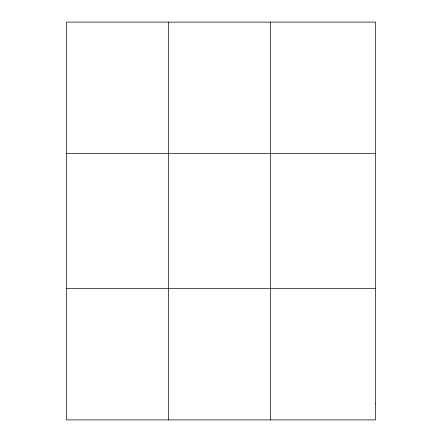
<?xml version="1.0" encoding="UTF-8"?>
<svg xmlns="http://www.w3.org/2000/svg" width="442" height="442" viewBox="0 0 442 442"><rect width="100%" height="100%" fill="white"/><g stroke="black" fill="none" stroke-linecap="round" stroke-linejoin="round"><path stroke-width="0.66" d="M270.443 419.9L270.443 22.1M66.488 153.374L375.512 153.374M66.488 288.626L375.512 288.626M168.468 22.1L168.468 419.9M375.512 403.491L375.512 419.9L66.488 419.9L66.488 22.1L375.512 22.1L375.512 403.491"/></g></svg>
